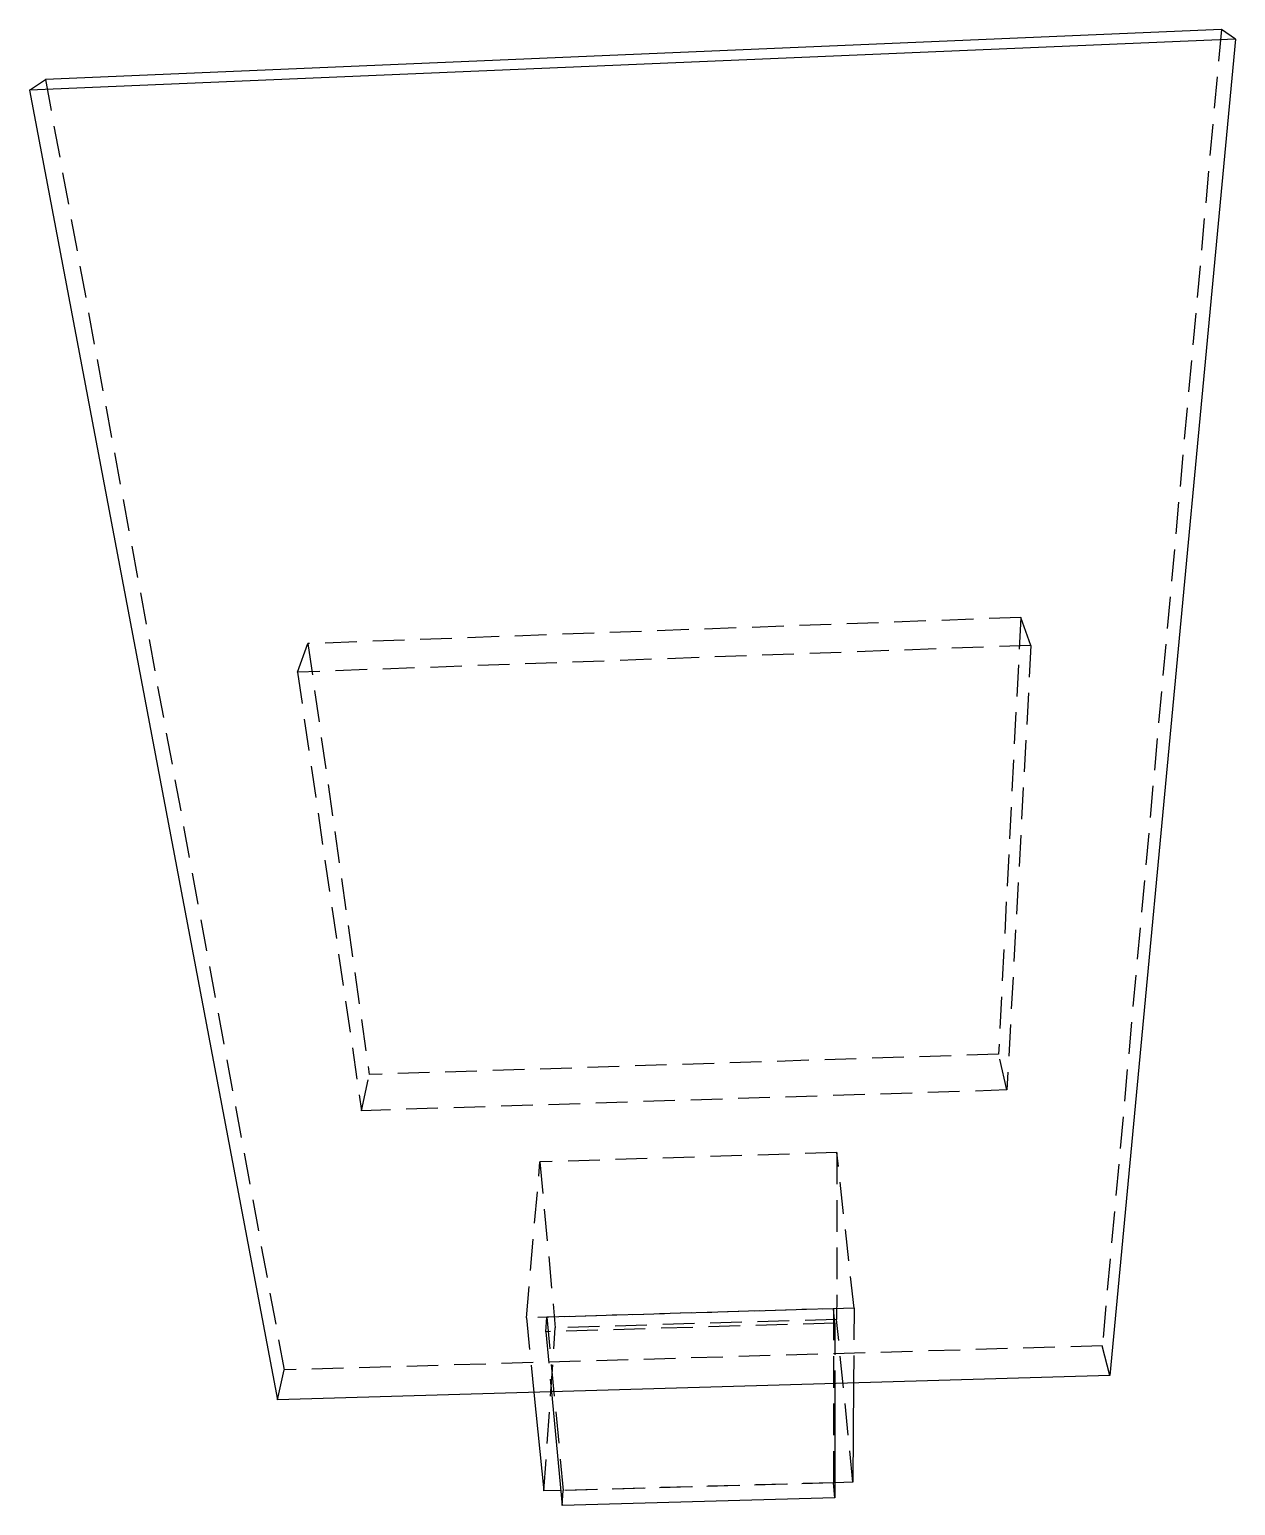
# Model space of a CAD drawing. Header units: millimetres. Extents: x -129 to 113, y -130 to 167.
import ezdxf

# ---------------------------------------------------------------- set-up
doc = ezdxf.new("R2010")
doc.units = ezdxf.units.MM
doc.linetypes.add('HIDDEN', pattern=[9.525, 6.35, -3.175])
doc.layers.add('hidden', color=7, linetype='HIDDEN')
doc.layers.add('visible', color=7, linetype='CONTINUOUS')

msp = doc.modelspace()

# ---------------------------------------------------------------- linework, layer by layer
at = {"layer": 'hidden'}
for p, q in [((110.47, 166.65), (86.56, -97.47)), ((-125.62, 156.61), (-77.68, -102.32)), ((70.19, 48.67), (-72.9, 43.42)), ((70.19, 48.67), (65.74, -38.95)), ((72.24, 43.06), (70.19, 48.67)), ((-75.01, 37.69), (-72.9, 43.42)), ((72.24, 43.06), (-75.01, 37.69)), ((-72.9, 43.42), (-60.61, -43.05)), ((72.24, 43.06), (67.42, -46.14)), ((-75.01, 37.69), (-62.15, -50.29)), ((65.74, -38.95), (-60.61, -43.05)), ((67.42, -46.14), (65.74, -38.95)), ((-62.15, -50.29), (-60.61, -43.05)), ((67.42, -46.14), (-62.15, -50.29)), ((33.27, -58.7), (-26.33, -60.58)), ((33.27, -58.7), (33.23, -92.17)), ((36.73, -89.9), (33.27, -58.7)), ((-29.06, -91.87), (-26.33, -60.58)), ((-26.33, -60.58), (-23.26, -93.86)), ((36.73, -89.9), (-29.06, -91.87)), ((-25.18, -94.65), (-24.96, -91.74)), ((32.61, -90.02), (-24.96, -91.74)), ((-24.96, -91.74), (-21.67, -126.49)), ((32.61, -90.02), (32.59, -124.96)), ((32.89, -92.91), (32.61, -90.02)), ((36.73, -89.9), (36.62, -104.95)), ((-29.06, -91.87), (-27.54, -106.83)), ((-25.53, -126.6), (-23.26, -93.86)), ((32.89, -92.91), (-25.18, -94.65)), ((-25.18, -94.65), (-24.02, -106.73)), ((33.23, -92.17), (-23.26, -93.86)), ((32.89, -92.91), (32.88, -105.06)), ((36.48, -124.85), (33.23, -92.17)), ((86.56, -97.47), (-77.68, -102.32)), ((88.09, -103.45), (86.56, -97.47)), ((-79.04, -108.33), (-77.68, -102.32)), ((32.86, -124.95), (-22.14, -126.5)), ((-21.85, -129.51), (-21.67, -126.49)), ((32.59, -124.96), (-21.67, -126.49)), ((32.86, -127.97), (32.59, -124.96))]:
    msp.add_line(p, q, dxfattribs=at)
at = {"layer": 'visible'}
for p, q in [((110.47, 166.65), (-125.62, 156.61)), ((113.3, 164.73), (110.47, 166.65)), ((113.3, 164.73), (-128.8, 154.47)), ((113.3, 164.73), (88.09, -103.45)), ((-128.8, 154.47), (-125.62, 156.61)), ((-128.8, 154.47), (-79.04, -108.33)), ((88.09, -103.45), (-79.04, -108.33)), ((32.88, -105.06), (32.86, -127.97)), ((36.62, -104.95), (36.48, -124.85)), ((-27.54, -106.83), (-25.53, -126.6)), ((-24.02, -106.73), (-21.85, -129.51)), ((-22.14, -126.5), (-25.53, -126.6)), ((36.48, -124.85), (32.86, -124.95)), ((32.86, -127.97), (-21.85, -129.51))]:
    msp.add_line(p, q, dxfattribs=at)

doc.saveas('drawing.dxf')
